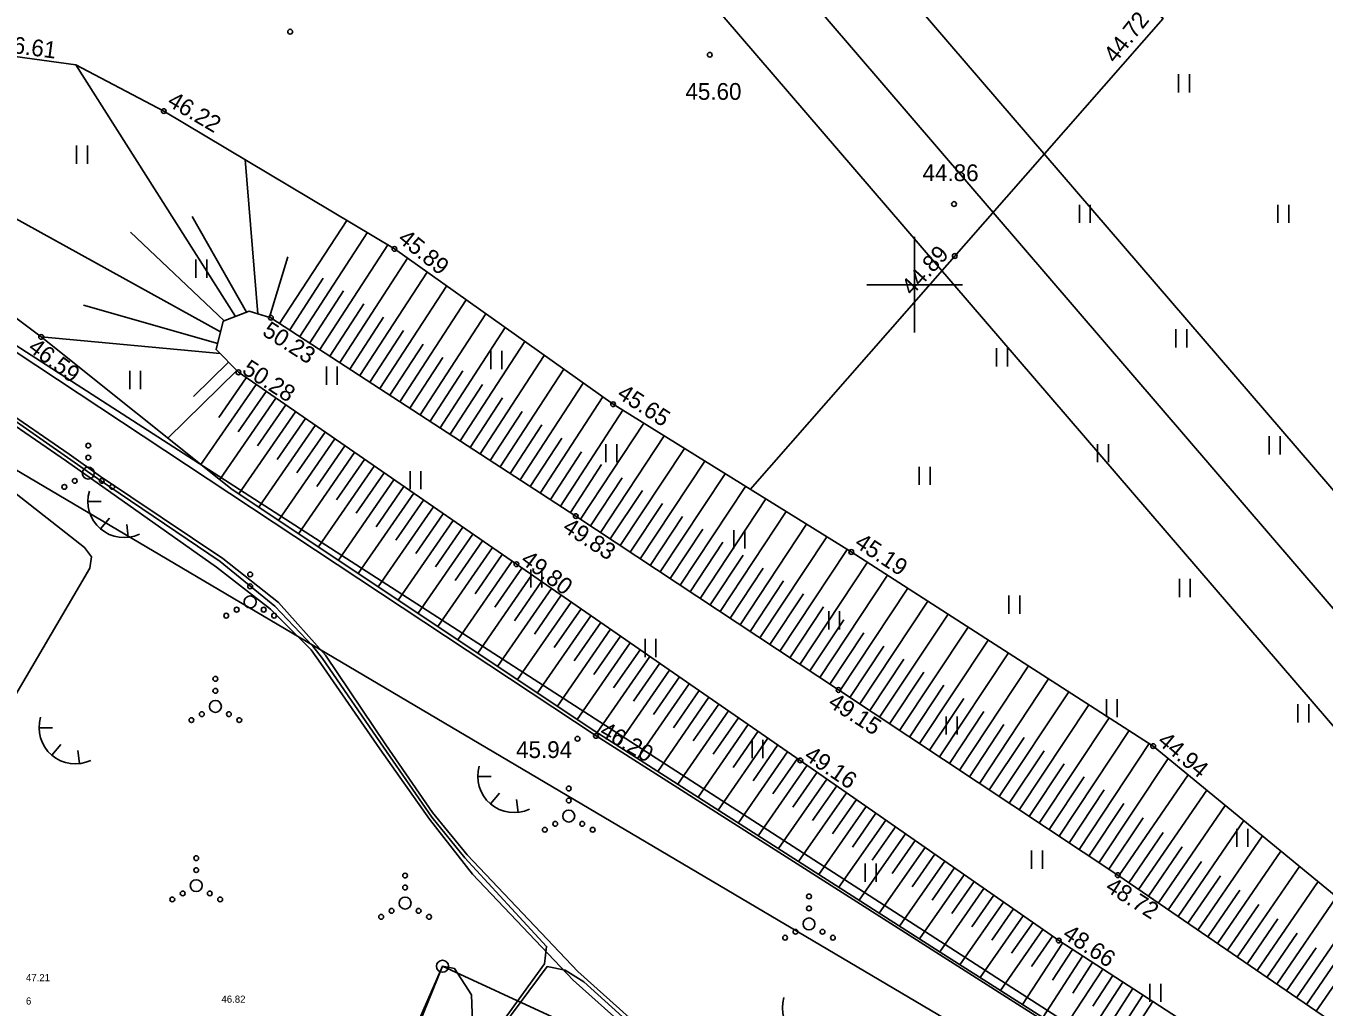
# Model space of a CAD drawing. Extents: x 641582 to 642356, y 6457370 to 6458132.
# Drawn here: x 641912.9 to 641967.1, y 6457619.8 to 6457660.8 of the extents above; entities that cross this region are included whole.
import ezdxf

# ---------------------------------------------------------------- set-up
doc = ezdxf.new("R2010")
doc.units = 0
for name, color, linetype in [('AED', 7, 'Continuous'), ('DTRASS', 7, 'Continuous'), ('HALJASTUS', 7, 'Continuous'), ('KORGUS-EH2000', 7, 'Continuous'), ('KPKAABEL', 7, 'Continuous'), ('KPOHULIIN', 7, 'Continuous'), ('MOOTKORG-EH2000', 7, 'Continuous'), ('MOOTNR', 7, 'Continuous'), ('PIIR', 7, 'Continuous'), ('POST', 7, 'Continuous'), ('RELJEEF', 7, 'Continuous'), ('VORK', 7, 'Continuous')]:
    doc.layers.add(name, color=color, linetype=linetype)

msp = doc.modelspace()

# ---------------------------------------------------------------- linework, layer by layer
at = {"layer": 'AED'}
msp.add_lwpolyline([(641903.382, 6457653.016), (641911.452, 6457647.834), (641936.685, 6457631.139), (641967.239, 6457611.691), (641975.542, 6457606.12), (641983.129, 6457601.523), (641985.664, 6457600.067), (641994.338, 6457613.192)], dxfattribs=at)
at = {"layer": 'DTRASS'}
msp.add_lwpolyline([(641895.427, 6457652.31), (641980.353, 6457602.137)], dxfattribs=at)
at = {"layer": 'HALJASTUS'}
for p, q in [((641961.036, 6457658.803), (641961.036, 6457658.041)), ((641961.491, 6457658.803), (641961.491, 6457658.041)), ((641914.976, 6457655.819), (641914.976, 6457655.058)), ((641915.432, 6457655.819), (641915.432, 6457655.058)), ((641956.889, 6457653.345), (641956.889, 6457652.584)), ((641957.344, 6457653.345), (641957.344, 6457652.584)), ((641965.184, 6457653.345), (641965.184, 6457652.584)), ((641965.639, 6457653.345), (641965.639, 6457652.584)), ((641919.961, 6457651.053), (641919.961, 6457650.292)), ((641920.416, 6457651.053), (641920.416, 6457650.292)), ((641960.927, 6457648.143), (641960.927, 6457647.381)), ((641961.382, 6457648.143), (641961.382, 6457647.381)), ((641953.432, 6457647.342), (641953.432, 6457646.581)), ((641953.887, 6457647.342), (641953.887, 6457646.581)), ((641932.294, 6457647.233), (641932.294, 6457646.472)), ((641932.749, 6457647.233), (641932.749, 6457646.472)), ((641917.196, 6457646.396), (641917.196, 6457645.635)), ((641917.651, 6457646.396), (641917.651, 6457645.635)), ((641925.418, 6457646.578), (641925.418, 6457645.817)), ((641925.873, 6457646.578), (641925.873, 6457645.817)), ((641964.82, 6457643.668), (641964.82, 6457642.907)), ((641965.275, 6457643.668), (641965.275, 6457642.907)), ((641937.097, 6457643.34), (641937.097, 6457642.579)), ((641937.552, 6457643.34), (641937.552, 6457642.579)), ((641957.653, 6457643.34), (641957.653, 6457642.579)), ((641958.108, 6457643.34), (641958.108, 6457642.579)), ((641950.194, 6457642.394), (641950.194, 6457641.633)), ((641950.649, 6457642.394), (641950.649, 6457641.633)), ((641928.911, 6457642.212), (641928.911, 6457641.451)), ((641929.366, 6457642.212), (641929.366, 6457641.451)), ((641942.445, 6457639.738), (641942.445, 6457638.977)), ((641942.9, 6457639.738), (641942.9, 6457638.977)), ((641933.968, 6457638.101), (641933.968, 6457637.34)), ((641934.423, 6457638.101), (641934.423, 6457637.34)), ((641961.072, 6457637.701), (641961.072, 6457636.94)), ((641961.527, 6457637.701), (641961.527, 6457636.94)), ((641953.942, 6457637.01), (641953.942, 6457636.249)), ((641954.397, 6457637.01), (641954.397, 6457636.249)), ((641946.411, 6457636.355), (641946.411, 6457635.594)), ((641946.866, 6457636.355), (641946.866, 6457635.594)), ((641938.734, 6457635.191), (641938.734, 6457634.43)), ((641939.189, 6457635.191), (641939.189, 6457634.43)), ((641958.016, 6457632.68), (641958.016, 6457631.919)), ((641958.471, 6457632.68), (641958.471, 6457631.919)), ((641966.02, 6457632.462), (641966.02, 6457631.701)), ((641966.475, 6457632.462), (641966.475, 6457631.701)), ((641951.322, 6457631.953), (641951.322, 6457631.192)), ((641951.777, 6457631.953), (641951.777, 6457631.192)), ((641943.209, 6457630.97), (641943.209, 6457630.209)), ((641943.664, 6457630.97), (641943.664, 6457630.209)), ((641963.474, 6457627.259), (641963.474, 6457626.498)), ((641963.929, 6457627.259), (641963.929, 6457626.498)), ((641954.888, 6457626.35), (641954.888, 6457625.589)), ((641955.343, 6457626.35), (641955.343, 6457625.589)), ((641947.939, 6457625.804), (641947.939, 6457625.043)), ((641948.394, 6457625.804), (641948.394, 6457625.043)), ((641959.835, 6457620.783), (641959.835, 6457620.022)), ((641960.291, 6457620.783), (641960.291, 6457620.022))]:
    msp.add_line(p, q, dxfattribs=at)
msp.add_lwpolyline([(641948.269, 6457683.151), (641948.44, 6457671.277), (641960.386, 6457661.132), (641943.133, 6457641.447)], dxfattribs=at)
for centre, radius in [((641915.463, 6457643.275), 0.1), ((641915.463, 6457642.125), 0.25), ((641915.463, 6457642.775), 0.1), ((641914.898, 6457641.8), 0.1), ((641916.028, 6457641.8), 0.1), ((641914.463, 6457641.55), 0.1), ((641916.463, 6457641.55), 0.1), ((641922.23, 6457637.891), 0.1), ((641922.23, 6457637.391), 0.1), ((641922.23, 6457636.741), 0.25), ((641921.665, 6457636.416), 0.1), ((641922.795, 6457636.416), 0.1), ((641921.23, 6457636.166), 0.1), ((641923.23, 6457636.166), 0.1), ((641920.775, 6457633.525), 0.1), ((641920.775, 6457632.375), 0.25), ((641920.775, 6457633.025), 0.1), ((641920.21, 6457632.05), 0.1), ((641921.34, 6457632.05), 0.1), ((641919.775, 6457631.8), 0.1), ((641921.775, 6457631.8), 0.1), ((641935.546, 6457628.941), 0.1), ((641935.546, 6457628.441), 0.1), ((641935.546, 6457627.791), 0.25), ((641934.546, 6457627.216), 0.1), ((641934.981, 6457627.466), 0.1), ((641936.111, 6457627.466), 0.1), ((641936.546, 6457627.216), 0.1), ((641919.975, 6457626.03), 0.1), ((641919.975, 6457625.53), 0.1), ((641919.975, 6457624.88), 0.25), ((641928.706, 6457625.302), 0.1), ((641919.41, 6457624.555), 0.1), ((641920.54, 6457624.555), 0.1), ((641928.706, 6457624.802), 0.1), ((641945.588, 6457624.429), 0.1), ((641918.975, 6457624.305), 0.1), ((641920.975, 6457624.305), 0.1), ((641928.141, 6457623.827), 0.1), ((641928.706, 6457624.152), 0.25), ((641929.271, 6457623.827), 0.1), ((641945.588, 6457623.929), 0.1), ((641927.706, 6457623.577), 0.1), ((641929.706, 6457623.577), 0.1), ((641945.588, 6457623.279), 0.25), ((641945.023, 6457622.954), 0.1), ((641946.153, 6457622.954), 0.1), ((641944.588, 6457622.704), 0.1), ((641946.588, 6457622.704), 0.1)]:
    msp.add_circle(centre, radius, dxfattribs=at)
at = {"layer": 'KORGUS-EH2000'}
for centre in [(641923.902, 6457660.576), (641941.44, 6457659.612), (641918.618, 6457657.258), (641951.651, 6457653.372), (641928.259, 6457651.497), (641951.681, 6457651.2), (641923.098, 6457648.62), (641913.494, 6457647.819), (641921.738, 6457646.338), (641937.399, 6457645.003), (641935.84, 6457640.329), (641947.357, 6457638.828), (641933.359, 6457638.316), (641946.825, 6457633.06), (641935.913, 6457631.022), (641936.685, 6457631.139), (641959.975, 6457630.713), (641945.224, 6457630.114), (641958.494, 6457625.319), (641956.028, 6457622.585)]:
    msp.add_circle(centre, 0.1, dxfattribs=at)
at = {"layer": 'KPKAABEL'}
for points in [[(641898.86, 6457651.923), (641915.31, 6457639.016), (641915.602, 6457638.627), (641915.529, 6457638.149), (641915.102, 6457637.411), (641909.915, 6457628.593)], [(641931.528, 6457613.614), (641930.668, 6457615.724), (641930.827, 6457616.085), (641931.603, 6457617.565), (641934.536, 6457621.615), (641934.616, 6457622.338), (641931.202, 6457626.05), (641929.817, 6457627.75), (641927.798, 6457630.674), (641925.249, 6457634.381), (641924.847, 6457634.893), (641923.265, 6457636.561), (641920.98, 6457638.432), (641915.842, 6457641.905), (641908.644, 6457646.931)], [(641908.698, 6457647.014), (641914.666, 6457642.912), (641915.967, 6457641.984), (641921.089, 6457638.556), (641923.414, 6457636.723), (641925.381, 6457634.517), (641927.907, 6457630.761), (641929.856, 6457627.942), (641931.301, 6457626.169), (641935.931, 6457621.285), (641944.243, 6457613.835), (641950.107, 6457608.147), (641957.414, 6457600.748), (641967.009, 6457591.054)], [(641966.839, 6457590.77), (641957.352, 6457600.337), (641949.962, 6457607.79), (641944.367, 6457613.213), (641935.737, 6457620.93), (641931.524, 6457625.365), (641929.719, 6457627.661), (641927.646, 6457630.599), (641925.189, 6457634.17), (641924.775, 6457634.739), (641923.085, 6457636.432), (641920.826, 6457638.193), (641914.557, 6457642.618), (641909.36, 6457646.197)], [(641930.269, 6457621.512), (641930.772, 6457621.412), (641931.476, 6457620.312), (641931.577, 6457617.594), (641930.781, 6457616.116), (641931.542, 6457613.637)], [(641931.562, 6457613.665), (641930.7, 6457615.702), (641931.621, 6457617.433), (641934.639, 6457621.5), (641935.397, 6457621.351), (641936.182, 6457620.861), (641944.245, 6457613.552), (641950.062, 6457607.928), (641957.421, 6457600.443), (641966.888, 6457590.883), (641968.784, 6457588.835), (641972.072, 6457585.022), (641976.883, 6457579.558), (641977.303, 6457579.106)]]:
    msp.add_lwpolyline(points, dxfattribs=at)
at = {"layer": 'KPOHULIIN'}
for points in [[(642016.206, 6457584.753), (641904.57, 6457714.61)], [(642013.282, 6457583.136), (641903.68, 6457710.791)], [(642011.082, 6457580.855), (641903.024, 6457706.55)], [(641913.042, 6457579.069), (641930.269, 6457621.512)], [(641930.269, 6457621.512), (641934.858, 6457619.392)]]:
    msp.add_lwpolyline(points, dxfattribs=at)
at = {"layer": 'PIIR'}
msp.add_lwpolyline([(641991.33, 6457805.19), (641937.87, 6457723.54), (641911.38, 6457682.26), (641900.52, 6457665.2), (641895.64, 6457658.28), (641985.49, 6457600.36), (641999.12, 6457620.05), (642029.3, 6457667.55), (642072.43, 6457728.76), (642002.02, 6457795.7)], close=True, dxfattribs=at)
msp.add_lwpolyline([(641829.02, 6457651.9), (641877.1, 6457630.32), (641889.32, 6457648.74), (641895.64, 6457658.28), (641985.49, 6457600.36), (641999.12, 6457620.05), (642071.65, 6457559.75), (642082.34, 6457553.88), (642122.5, 6457523.98)], dxfattribs=at)
at = {"layer": 'POST'}
msp.add_line((641928.487, 6457617.44), (641930.269, 6457621.512), dxfattribs=at)
msp.add_circle((641930.269, 6457621.512), 0.25, dxfattribs=at)
at = {"layer": 'RELJEEF'}
for p, q in [((641914.942, 6457659.198), (641921.614, 6457648.671)), ((641922.014, 6457655.229), (641922.556, 6457648.783)), ((641908.977, 6457654.671), (641920.995, 6457648.032)), ((641919.806, 6457652.858), (641922.08, 6457648.852)), ((641926.264, 6457652.689), (641923.462, 6457648.383)), ((641917.223, 6457652.203), (641921.147, 6457648.491)), ((641927.123, 6457652.176), (641924.3, 6457647.838)), ((641927.982, 6457651.663), (641925.138, 6457647.292)), ((641923.799, 6457651.172), (641923.035, 6457648.639)), ((641928.812, 6457651.104), (641925.976, 6457646.747)), ((641929.627, 6457650.525), (641926.815, 6457646.202)), ((641925.287, 6457650.272), (641923.881, 6457648.111)), ((641926.136, 6457649.742), (641924.719, 6457647.565)), ((641930.443, 6457649.945), (641927.653, 6457645.656)), ((641915.259, 6457649.147), (641920.872, 6457647.548)), ((641926.98, 6457649.207), (641925.557, 6457647.02)), ((641931.259, 6457649.365), (641928.491, 6457645.111)), ((641927.807, 6457648.644), (641926.395, 6457646.474)), ((641932.075, 6457648.786), (641929.329, 6457644.566)), ((641913.494, 6457647.819), (641920.969, 6457647.122)), ((641928.634, 6457648.082), (641927.234, 6457645.929)), ((641932.891, 6457648.206), (641930.167, 6457644.02)), ((641929.462, 6457647.519), (641928.072, 6457645.384)), ((641933.707, 6457647.626), (641931.005, 6457643.475)), ((641919.858, 6457645.333), (641921.319, 6457646.765)), ((641930.289, 6457646.957), (641928.91, 6457644.838)), ((641934.523, 6457647.047), (641931.844, 6457642.929)), ((641918.79, 6457643.587), (641921.669, 6457646.408)), ((641931.116, 6457646.394), (641929.748, 6457644.293)), ((641935.339, 6457646.467), (641932.682, 6457642.384)), ((641920.172, 6457642.482), (641922.48, 6457645.826)), ((641920.925, 6457644.452), (641922.069, 6457646.11)), ((641931.943, 6457645.832), (641930.586, 6457643.747)), ((641936.154, 6457645.887), (641933.52, 6457641.839)), ((641920.955, 6457641.856), (641923.303, 6457645.258)), ((641921.728, 6457643.855), (641922.892, 6457645.542)), ((641932.77, 6457645.269), (641931.425, 6457643.202)), ((641936.97, 6457645.308), (641934.358, 6457641.293)), ((641921.755, 6457641.255), (641924.126, 6457644.689)), ((641922.531, 6457643.259), (641923.715, 6457644.974)), ((641933.597, 6457644.707), (641932.263, 6457642.657)), ((641937.802, 6457644.753), (641935.196, 6457640.748)), ((641922.587, 6457640.7), (641924.949, 6457644.121)), ((641923.354, 6457642.691), (641924.538, 6457644.405)), ((641934.424, 6457644.144), (641933.101, 6457642.111)), ((641938.684, 6457644.206), (641936.034, 6457640.201)), ((641923.42, 6457640.146), (641925.772, 6457643.553)), ((641924.182, 6457642.13), (641925.361, 6457643.837)), ((641935.251, 6457643.582), (641933.939, 6457641.566)), ((641939.534, 6457643.679), (641936.867, 6457639.649)), ((641924.252, 6457639.591), (641926.595, 6457642.985)), ((641925.01, 6457641.569), (641926.183, 6457643.269)), ((641936.078, 6457643.019), (641934.777, 6457641.021)), ((641940.384, 6457643.152), (641937.701, 6457639.097)), ((641925.085, 6457639.037), (641927.418, 6457642.417)), ((641925.837, 6457641.008), (641927.006, 6457642.701)), ((641936.921, 6457642.482), (641935.615, 6457640.475)), ((641941.235, 6457642.625), (641938.535, 6457638.545)), ((641925.917, 6457638.482), (641928.241, 6457641.849)), ((641926.665, 6457640.446), (641927.829, 6457642.133)), ((641937.78, 6457641.934), (641936.451, 6457639.925)), ((641942.085, 6457642.097), (641939.369, 6457637.994)), ((641927.493, 6457639.885), (641928.652, 6457641.565)), ((641938.622, 6457641.394), (641937.284, 6457639.373)), ((641942.935, 6457641.57), (641940.203, 6457637.442)), ((641916.006, 6457640.942), (641915.446, 6457640.94)), ((641926.749, 6457637.928), (641929.064, 6457641.281)), ((641928.32, 6457639.324), (641929.475, 6457640.997)), ((641939.464, 6457640.855), (641938.118, 6457638.821)), ((641943.785, 6457641.043), (641941.037, 6457636.89)), ((641916.354, 6457640.24), (641915.973, 6457639.797)), ((641927.582, 6457637.373), (641929.887, 6457640.713)), ((641929.148, 6457638.763), (641930.298, 6457640.429)), ((641940.306, 6457640.315), (641938.952, 6457638.269)), ((641944.636, 6457640.516), (641941.871, 6457636.338)), ((641917.069, 6457639.984), (641917.131, 6457639.441)), ((641928.414, 6457636.819), (641930.71, 6457640.145)), ((641929.976, 6457638.201), (641931.121, 6457639.861)), ((641941.148, 6457639.776), (641939.786, 6457637.718)), ((641945.486, 6457639.988), (641942.705, 6457635.786)), ((641929.246, 6457636.265), (641931.533, 6457639.577)), ((641930.803, 6457637.64), (641931.944, 6457639.293)), ((641941.99, 6457639.236), (641940.62, 6457637.166)), ((641946.336, 6457639.461), (641943.539, 6457635.234)), ((641930.079, 6457635.71), (641932.356, 6457639.009)), ((641931.631, 6457637.079), (641932.767, 6457638.725)), ((641942.832, 6457638.697), (641941.454, 6457636.614)), ((641947.186, 6457638.934), (641944.373, 6457634.683)), ((641930.911, 6457635.156), (641933.179, 6457638.44)), ((641932.458, 6457636.518), (641933.59, 6457638.156)), ((641943.674, 6457638.157), (641942.288, 6457636.062)), ((641948.029, 6457638.396), (641945.207, 6457634.131)), ((641931.741, 6457634.603), (641934.001, 6457637.872)), ((641933.285, 6457635.956), (641934.413, 6457637.588)), ((641944.517, 6457637.618), (641943.122, 6457635.51)), ((641948.87, 6457637.855), (641946.041, 6457633.579)), ((641932.574, 6457634.048), (641934.824, 6457637.303)), ((641934.113, 6457635.395), (641935.235, 6457637.019)), ((641945.359, 6457637.078), (641943.956, 6457634.958)), ((641949.717, 6457637.311), (641946.875, 6457633.027)), ((641933.406, 6457633.494), (641935.647, 6457636.735)), ((641934.94, 6457634.833), (641936.058, 6457636.45)), ((641946.199, 6457636.536), (641944.79, 6457634.407)), ((641950.558, 6457636.77), (641947.708, 6457632.474)), ((641934.238, 6457632.939), (641936.469, 6457636.166)), ((641935.768, 6457634.272), (641936.88, 6457635.882)), ((641947.037, 6457635.99), (641945.624, 6457633.855)), ((641951.399, 6457636.229), (641948.541, 6457631.921)), ((641935.071, 6457632.385), (641937.292, 6457635.597)), ((641947.874, 6457635.444), (641946.458, 6457633.303)), ((641952.24, 6457635.688), (641949.375, 6457631.369)), ((641935.903, 6457631.83), (641938.114, 6457635.029)), ((641936.595, 6457633.71), (641937.703, 6457635.313)), ((641948.714, 6457634.895), (641947.292, 6457632.751)), ((641953.081, 6457635.147), (641950.208, 6457630.816)), ((641936.737, 6457631.278), (641938.937, 6457634.46)), ((641937.423, 6457633.149), (641938.526, 6457634.744)), ((641949.552, 6457634.348), (641948.125, 6457632.198)), ((641953.922, 6457634.606), (641951.041, 6457630.263)), ((641937.58, 6457630.738), (641939.759, 6457633.891)), ((641938.253, 6457632.592), (641939.348, 6457634.176)), ((641950.389, 6457633.802), (641948.958, 6457631.645)), ((641954.763, 6457634.065), (641951.875, 6457629.71)), ((641938.422, 6457630.199), (641940.582, 6457633.323)), ((641939.086, 6457632.038), (641940.171, 6457633.607)), ((641951.226, 6457633.255), (641949.791, 6457631.092)), ((641955.605, 6457633.524), (641952.708, 6457629.157)), ((641939.265, 6457629.659), (641941.405, 6457632.754)), ((641939.919, 6457631.484), (641940.993, 6457633.039)), ((641952.063, 6457632.708), (641950.625, 6457630.539)), ((641956.446, 6457632.983), (641953.541, 6457628.605)), ((641940.108, 6457629.12), (641942.227, 6457632.186)), ((641940.751, 6457630.93), (641941.816, 6457632.47)), ((641952.9, 6457632.161), (641951.458, 6457629.987)), ((641957.287, 6457632.442), (641954.375, 6457628.052)), ((641940.951, 6457628.58), (641943.05, 6457631.617)), ((641941.584, 6457630.376), (641942.639, 6457631.901)), ((641953.738, 6457631.614), (641952.291, 6457629.434)), ((641958.128, 6457631.901), (641955.208, 6457627.499)), ((641913.969, 6457631.482), (641913.408, 6457631.481)), ((641941.793, 6457628.041), (641943.872, 6457631.048)), ((641942.417, 6457629.822), (641943.461, 6457631.333)), ((641954.575, 6457631.067), (641953.125, 6457628.881)), ((641958.969, 6457631.36), (641956.041, 6457626.946)), ((641914.316, 6457630.781), (641913.935, 6457630.337)), ((641915.032, 6457630.525), (641915.094, 6457629.981)), ((641942.636, 6457627.501), (641944.695, 6457630.48)), ((641943.249, 6457629.267), (641944.284, 6457630.764)), ((641955.412, 6457630.52), (641953.958, 6457628.328)), ((641959.81, 6457630.819), (641956.875, 6457626.393)), ((641943.467, 6457626.969), (641945.517, 6457629.91)), ((641944.082, 6457628.713), (641945.106, 6457630.195)), ((641956.249, 6457629.973), (641954.791, 6457627.775)), ((641960.6, 6457630.2), (641957.708, 6457625.84)), ((641932.305, 6457629.445), (641931.745, 6457629.444)), ((641944.908, 6457628.162), (641945.927, 6457629.624)), ((641957.087, 6457629.426), (641955.625, 6457627.222)), ((641961.437, 6457629.511), (641958.541, 6457625.287)), ((641944.31, 6457626.43), (641946.337, 6457629.338)), ((641945.74, 6457627.606), (641946.747, 6457629.052)), ((641957.924, 6457628.88), (641956.458, 6457626.67)), ((641962.213, 6457628.874), (641959.365, 6457624.721)), ((641932.653, 6457628.743), (641932.272, 6457628.3)), ((641933.368, 6457628.488), (641933.43, 6457627.944)), ((641945.153, 6457625.89), (641947.158, 6457628.766)), ((641946.571, 6457627.05), (641947.568, 6457628.481)), ((641958.751, 6457628.318), (641957.291, 6457626.117)), ((641945.996, 6457625.35), (641947.978, 6457628.195)), ((641947.403, 6457626.495), (641948.388, 6457627.909)), ((641959.556, 6457627.722), (641958.125, 6457625.564)), ((641962.988, 6457628.237), (641960.19, 6457624.156)), ((641946.839, 6457624.811), (641948.799, 6457627.623)), ((641948.235, 6457625.939), (641949.209, 6457627.337)), ((641963.764, 6457627.599), (641961.015, 6457623.59)), ((641947.682, 6457624.271), (641949.619, 6457627.051)), ((641949.066, 6457625.383), (641950.029, 6457626.765)), ((641960.389, 6457627.098), (641958.953, 6457625.004)), ((641964.539, 6457626.962), (641961.84, 6457623.025)), ((641948.525, 6457623.732), (641950.439, 6457626.479)), ((641949.898, 6457624.828), (641950.85, 6457626.194)), ((641961.189, 6457626.497), (641959.778, 6457624.439)), ((641965.315, 6457626.325), (641962.664, 6457622.459)), ((641949.368, 6457623.192), (641951.26, 6457625.908)), ((641950.73, 6457624.272), (641951.67, 6457625.622)), ((641961.989, 6457625.896), (641960.603, 6457623.873)), ((641966.09, 6457625.687), (641963.489, 6457621.894)), ((641950.21, 6457622.653), (641952.08, 6457625.336)), ((641951.561, 6457623.717), (641952.491, 6457625.05)), ((641962.789, 6457625.294), (641961.427, 6457623.308)), ((641966.866, 6457625.05), (641964.314, 6457621.328)), ((641951.053, 6457622.113), (641952.901, 6457624.764)), ((641952.393, 6457623.161), (641953.311, 6457624.478)), ((641963.59, 6457624.693), (641962.252, 6457622.742)), ((641951.897, 6457621.576), (641953.721, 6457624.193)), ((641964.39, 6457624.091), (641963.077, 6457622.177)), ((641967.641, 6457624.413), (641965.139, 6457620.763)), ((641952.742, 6457621.038), (641954.542, 6457623.621)), ((641953.226, 6457622.607), (641954.131, 6457623.907)), ((641965.19, 6457623.49), (641963.902, 6457621.611)), ((641968.417, 6457623.775), (641965.963, 6457620.197)), ((641953.586, 6457620.501), (641955.362, 6457623.049)), ((641954.058, 6457622.052), (641954.952, 6457623.335)), ((641965.99, 6457622.889), (641964.726, 6457621.046)), ((641969.192, 6457623.138), (641966.788, 6457619.632)), ((641954.517, 6457619.909), (641956.186, 6457622.483)), ((641954.891, 6457621.498), (641955.772, 6457622.763)), ((641955.361, 6457619.373), (641957.025, 6457621.938)), ((641955.772, 6457620.926), (641956.605, 6457622.21)), ((641966.79, 6457622.287), (641965.551, 6457620.48)), ((641956.204, 6457618.836), (641957.864, 6457621.394)), ((641956.613, 6457620.385), (641957.444, 6457621.666)), ((641967.59, 6457621.686), (641966.376, 6457619.915)), ((641957.048, 6457618.299), (641958.703, 6457620.85)), ((641957.455, 6457619.845), (641958.283, 6457621.122)), ((641957.892, 6457617.762), (641959.542, 6457620.306)), ((641958.296, 6457619.304), (641959.122, 6457620.578)), ((641959.138, 6457618.764), (641959.961, 6457620.034))]:
    msp.add_line(p, q, dxfattribs=at)
for points in [[(641918.618, 6457657.258), (641928.259, 6457651.497), (641937.399, 6457645.003), (641947.357, 6457638.828), (641959.975, 6457630.713), (641979.801, 6457614.42), (641986.011, 6457609.488), (641988.626, 6457607.405), (641988.719, 6457605.004), (641987.208, 6457602.569), (641985.259, 6457601.216), (641982.856, 6457601.409), (641967.368, 6457611.735), (641951.218, 6457622.008), (641936.636, 6457631.342), (641921.473, 6457641.442), (641913.494, 6457647.819), (641910.902, 6457649.756), (641909.231, 6457652.324), (641908.977, 6457654.671), (641910.118, 6457657.495), (641911.68, 6457659.64), (641914.942, 6457659.198), (641918.618, 6457657.258)], [(641979.018, 6457605.925), (641969.17, 6457614.06), (641956.028, 6457622.585), (641945.224, 6457630.114), (641933.359, 6457638.316), (641921.738, 6457646.338), (641920.807, 6457647.289), (641921.108, 6457648.476), (641922.19, 6457648.894), (641923.098, 6457648.62), (641935.84, 6457640.329), (641946.825, 6457633.06), (641958.494, 6457625.319), (641970.533, 6457617.064), (641980.97, 6457608.779), (641981.283, 6457607.938), (641979.937, 6457606.086), (641979.018, 6457605.925)]]:
    msp.add_lwpolyline(points, dxfattribs=at)
for centre in [(641916.959, 6457640.944), (641914.922, 6457631.485), (641933.258, 6457629.448), (641945.992, 6457619.77)]:
    msp.add_arc(centre, 1.514, 163.4234, 295.1745, dxfattribs=at)
at = {"layer": 'VORK'}
for p, q in [((641950, 6457652), (641950, 6457648)), ((641948, 6457650), (641952, 6457650))]:
    msp.add_line(p, q, dxfattribs=at)

# ---------------------------------------------------------------- texts
at = {"layer": 'KORGUS-EH2000'}
for s, rotation, p in [('44.72', 51.5819, (641958.389, 6457659.223)), ('46.61', 352.3789, (641911.756, 6457659.759)), ('46.22', 329.436, (641918.72, 6457657.517)), ('45.89', 320.9246, (641928.358, 6457651.838)), ('44.89', 47.5336, (641949.894, 6457649.509)), ('50.23', 327.3391, (641922.691, 6457647.921)), ('46.59', 323.0845, (641912.898, 6457647.27)), ('50.28', 327.2648, (641921.846, 6457646.326)), ('45.65', 327.0306, (641937.52, 6457645.307)), ('49.83', 327.0678, (641935.241, 6457639.727)), ('45.19', 326.7251, (641947.447, 6457639.081)), ('49.80', 322.9957, (641933.493, 6457638.397)), ('49.15', 327.3708, (641946.34, 6457632.401)), ('46.20', 330.1799, (641936.787, 6457631.172)), ('44.94', 320.0425, (641960.112, 6457630.843)), ('49.16', 325.9311, (641945.339, 6457630.195)), ('48.72', 327.8561, (641957.93, 6457624.69)), ('48.66', 326.4451, (641956.14, 6457622.725))]:
    msp.add_text(s, height=0.7, rotation=rotation, dxfattribs=at).set_placement(p)
for s, p in [('45.60', (641940.423, 6457657.73)), ('44.86', (641950.334, 6457654.331)), ('45.94', (641933.345, 6457630.215))]:
    msp.add_text(s, height=0.7, dxfattribs=at).set_placement(p)
at = {"layer": 'MOOTKORG-EH2000'}
for s, p in [('47.21', (641912.859, 6457620.885)), ('46.82', (641921.03, 6457619.986))]:
    msp.add_text(s, height=0.3, dxfattribs=at).set_placement(p)
at = {"layer": 'MOOTNR'}
msp.add_text('6', height=0.3, dxfattribs=at).set_placement((641912.859, 6457619.91))

doc.saveas('drawing.dxf')
